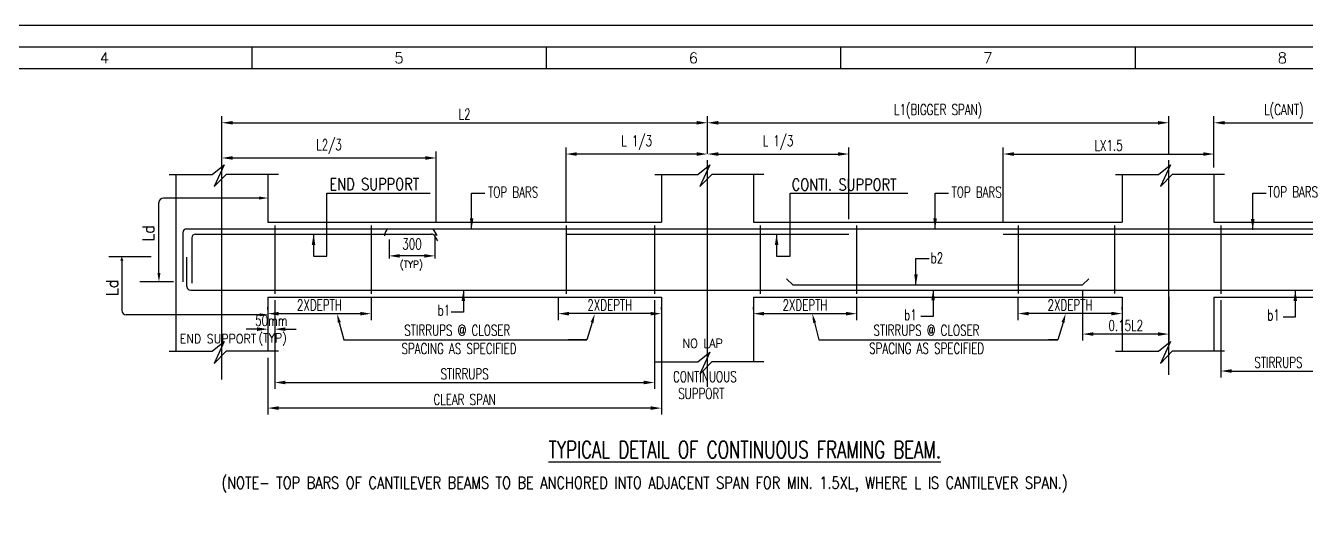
# Model space of a CAD drawing. Extents: x 489124 to 794428, y -356295 to -29813.
# Drawn here: x 638745 to 668477, y -113142 to -101429 of the extents above; entities that cross this region are included whole.
import ezdxf
from ezdxf.enums import TextEntityAlignment as Align
from ezdxf.lldxf.tags import DXFTag

# ---------------------------------------------------------------- set-up
doc = ezdxf.new("R2010")
doc.units = 0
doc.header["$LTSCALE"] = 500
doc.header["$MEASUREMENT"] = 0
doc.layers.get('DEFPOINTS').update_dxf_attribs({"color": 4})
for name, color, linetype in [('08', 4, 'Continuous'), ('CEN', 8, 'CENTER'), ('COL', 1, 'Continuous'), ('DIM', 5, 'Continuous'), ('hat', 8, 'Continuous'), ('LINK', 2, 'Continuous'), ('PNA', 10, 'Continuous'), ('S-REINF', 6, 'Continuous'), ('S-SCHEDULE', 2, 'Continuous'), ('TXT', 4, 'Continuous')]:
    doc.layers.add(name, color=color, linetype=linetype)
doc.layers.add('HEADING-TXT', color=1, linetype='Continuous', lineweight=25)
doc.styles.add('ROMANS', font='r.shx', dxfattribs={"width": 0.7, "bigfont": 'bigfont.shx'})
doc.styles.add('ROMENT', font='r.shx', dxfattribs={"bigfont": 'bigfont.shx'})
tags = doc.linetypes.add('CENTER', pattern=[2, 1.25, -0.25, 0.25, -0.25]).pattern_tags.tags
tags[10:11] = [DXFTag(74, 4), DXFTag(75, 0), DXFTag(340, '0'), DXFTag(46, 1.0), DXFTag(50, 0.0), DXFTag(44, 0.0), DXFTag(45, 0.0)]
tags[8:9] = [DXFTag(74, 4), DXFTag(75, 0), DXFTag(340, '0'), DXFTag(46, 1.0), DXFTag(50, 0.0), DXFTag(44, 0.0), DXFTag(45, 0.0)]
tags[6:7] = [DXFTag(74, 4), DXFTag(75, 0), DXFTag(340, '0'), DXFTag(46, 1.0), DXFTag(50, 0.0), DXFTag(44, 0.0), DXFTag(45, 0.0)]
tags[4:5] = [DXFTag(74, 4), DXFTag(75, 0), DXFTag(340, '0'), DXFTag(46, 1.0), DXFTag(50, 0.0), DXFTag(44, 0.0), DXFTag(45, 0.0)]
doc.dimstyles.new('5', dxfattribs={"dimtxt": 250, "dimasz": 250, "dimexe": 60, "dimexo": 60, "dimgap": 150, "dimtad": 1, "dimdec": 0, "dimlfac": 0.2, "dimzin": 0, "dimdsep": 46, "dimtxsty": 'ROMANS', "dimcen": -250, "dimclrd": 5, "dimclre": 5, "dimclrt": 4, "dimadec": 0, "dimazin": 0, "dimtfac": 1, "dimtdec": 0, "dimtix": 1, "dimtofl": 0, "dimtmove": 2, "dimatfit": 3, "dimfxl": 0, "dimtolj": 1, "dimtzin": 0, "dimarcsym": 0})
doc.dimstyles.new('INT1', dxfattribs={"dimtxt": 250, "dimasz": 250, "dimexe": 150, "dimexo": 60, "dimgap": 75, "dimtad": 1, "dimdec": 0, "dimzin": 0, "dimdsep": 46, "dimtxsty": 'ROMANS', "dimcen": -250, "dimclrd": 5, "dimclre": 5, "dimclrt": 4, "dimadec": 0, "dimazin": 0, "dimtfac": 1, "dimtdec": 0, "dimtix": 1, "dimtofl": 0, "dimtmove": 2, "dimatfit": 3, "dimfxl": 0, "dimtolj": 1, "dimtzin": 0, "dimarcsym": 0})

# ---------------------------------------------------------------- blocks, each defined once
blk = doc.blocks.new('A1')
at = {"flags": 128}
blk.add_lwpolyline([(0, 0), (82779, 0), (82779, 58231), (0, 58231)], close=True, dxfattribs=at)
at = {"layer": 'PNA'}
for p, q in [((27921, 57739), (27921, 57247)), ((34655, 57739), (34655, 57247)), ((41389, 57739), (41389, 57247)), ((48124, 57739), (48124, 57247))]:
    blk.add_line(p, q, dxfattribs=at)
at = {"layer": 'PNA', "color": 1}
for points in [[(984, 492), (82287, 492), (82287, 57739), (984, 57739)], [(1969, 984), (81794, 984), (81794, 57247), (1969, 57247)]]:
    blk.add_lwpolyline(points, close=True, dxfattribs=at)
at = {"layer": 'PNA', "style": 'ROMANS'}
for s, p in [('4', (24555, 57493)), ('5', (31289, 57493)), ('6', (38023, 57493)), ('7', (44757, 57493)), ('8', (51491, 57493))]:
    blk.add_text(s, height=246, dxfattribs=at).set_placement(p, align=Align.MIDDLE)
blk = doc.blocks.new('*D167')
at = {"layer": 'DEFPOINTS', "color": 0}
for p in [(665284, -103683), (654572, -104552), (665284, -104552)]:
    blk.add_point(p, dxfattribs=at)
at = {"layer": 'DIM', "color": 5, "lineweight": -2}
for p, q in [((654572, -104402), (654572, -103533)), ((654822, -103683), (665034, -103683)), ((665284, -104402), (665284, -103533))]:
    blk.add_line(p, q, dxfattribs=at)
at = {"layer": 'DIM', "color": 5}
for points in [[(654822, -103642), (654822, -103725), (654572, -103683)], [(665034, -103642), (665034, -103725), (665284, -103683)]]:
    blk.add_solid(points, dxfattribs=at)
at = {"layer": 'DIM', "color": 4, "insert": (659928, -103418), "char_height": 250, "attachment_point": 5, "style": 'ROMANS'}
blk.add_mtext('\\A1;L1(BIGGER SPAN)', dxfattribs=at)
blk = doc.blocks.new('*D168')
at = {"layer": 'DEFPOINTS', "color": 0}
for p in [(654572, -104552), (657854, -104409), (657854, -106069)]:
    blk.add_point(p, dxfattribs=at)
at = {"layer": 'DIM', "color": 5, "lineweight": -2}
for p, q in [((654572, -104402), (654572, -104259)), ((657854, -105919), (657854, -104259)), ((654822, -104409), (657604, -104409))]:
    blk.add_line(p, q, dxfattribs=at)
at = {"layer": 'DIM', "color": 5}
for points in [[(654822, -104367), (654822, -104451), (654572, -104409)], [(657604, -104367), (657604, -104451), (657854, -104409)]]:
    blk.add_solid(points, dxfattribs=at)
at = {"layer": 'DIM', "color": 4, "insert": (656213, -104143), "char_height": 250, "attachment_point": 5, "style": 'ROMANS'}
blk.add_mtext('\\A1;L 1/3', dxfattribs=at)
blk = doc.blocks.new('*D169')
at = {"layer": 'DEFPOINTS', "color": 0}
for p in [(648277, -104500), (643301, -104699), (648277, -106139)]:
    blk.add_point(p, dxfattribs=at)
at = {"layer": 'DIM', "color": 5, "lineweight": -2}
for p, q in [((643301, -104549), (643301, -104350)), ((648277, -105989), (648277, -104350)), ((643551, -104500), (648027, -104500))]:
    blk.add_line(p, q, dxfattribs=at)
at = {"layer": 'DIM', "color": 5}
for points in [[(643551, -104458), (643551, -104541), (643301, -104500)], [(648027, -104458), (648027, -104541), (648277, -104500)]]:
    blk.add_solid(points, dxfattribs=at)
at = {"layer": 'DIM', "color": 4, "insert": (645789, -104234), "char_height": 250, "attachment_point": 5, "style": 'ROMANS'}
blk.add_mtext('\\A1;L2/3', dxfattribs=at)
blk = doc.blocks.new('*D170')
at = {"layer": 'DEFPOINTS', "color": 0}
for p in [(651290, -104409), (654572, -104552), (651290, -106148)]:
    blk.add_point(p, dxfattribs=at)
at = {"layer": 'DIM', "color": 5, "lineweight": -2}
for p, q in [((651290, -105998), (651290, -104259)), ((654572, -104402), (654572, -104259)), ((654322, -104409), (651540, -104409))]:
    blk.add_line(p, q, dxfattribs=at)
at = {"layer": 'DIM', "color": 5}
for points in [[(651540, -104367), (651540, -104451), (651290, -104409)], [(654322, -104367), (654322, -104451), (654572, -104409)]]:
    blk.add_solid(points, dxfattribs=at)
at = {"layer": 'DIM', "color": 4, "insert": (652931, -104143), "char_height": 250, "attachment_point": 5, "style": 'ROMANS'}
blk.add_mtext('\\A1;L 1/3', dxfattribs=at)
blk = doc.blocks.new('*D171')
at = {"layer": 'DEFPOINTS', "color": 0}
for p in [(644368, -108985), (653505, -108985), (644368, -110305)]:
    blk.add_point(p, dxfattribs=at)
at = {"layer": 'DIM', "color": 5, "lineweight": -2}
for p, q in [((644368, -109135), (644368, -110455)), ((653505, -109135), (653505, -110455)), ((653255, -110305), (644618, -110305))]:
    blk.add_line(p, q, dxfattribs=at)
at = {"layer": 'DIM', "color": 5}
for points in [[(644618, -110263), (644618, -110346), (644368, -110305)], [(653255, -110263), (653255, -110346), (653505, -110305)]]:
    blk.add_solid(points, dxfattribs=at)
at = {"layer": 'DIM', "color": 4, "insert": (648936, -110105), "char_height": 250, "attachment_point": 5, "style": 'ROMANS'}
blk.add_mtext('\\A1;CLEAR SPAN', dxfattribs=at)
blk = doc.blocks.new('*D172')
at = {"layer": 'DEFPOINTS', "color": 0}
for p in [(644528, -107650), (653345, -107650), (653345, -109711)]:
    blk.add_point(p, dxfattribs=at)
at = {"layer": 'DIM', "color": 5, "lineweight": -2}
for p, q in [((644528, -107800), (644528, -109861)), ((653345, -107800), (653345, -109861)), ((644778, -109711), (653095, -109711))]:
    blk.add_line(p, q, dxfattribs=at)
at = {"layer": 'DIM', "color": 5}
for points in [[(644778, -109669), (644778, -109752), (644528, -109711)], [(653095, -109669), (653095, -109752), (653345, -109711)]]:
    blk.add_solid(points, dxfattribs=at)
at = {"layer": 'DIM', "color": 4, "insert": (648936, -109511), "char_height": 250, "attachment_point": 5, "style": 'ROMANS'}
blk.add_mtext('\\A1;STIRRUPS', dxfattribs=at)
blk = doc.blocks.new('*D173')
at = {"layer": 'DEFPOINTS', "color": 0}
for p in [(647182, -106331), (648248, -106215), (647182, -106772)]:
    blk.add_point(p, dxfattribs=at)
at = {"layer": 'DIM', "color": 5, "lineweight": -2}
for p, q in [((647182, -106391), (647182, -106832)), ((648248, -106275), (648248, -106832)), ((647998, -106772), (647432, -106772))]:
    blk.add_line(p, q, dxfattribs=at)
at = {"layer": 'DIM', "color": 5}
for points in [[(647432, -106731), (647432, -106814), (647182, -106772)], [(647998, -106731), (647998, -106814), (648248, -106772)]]:
    blk.add_solid(points, dxfattribs=at)
at = {"layer": 'DIM', "color": 4, "insert": (647715, -106497), "char_height": 250, "attachment_point": 5, "style": 'ROMANS'}
blk.add_mtext('\\A1;300', dxfattribs=at)
blk = doc.blocks.new('*D174')
at = {"layer": 'DEFPOINTS', "color": 0}
for p in [(646765, -107580), (644368, -108167), (646765, -108113)]:
    blk.add_point(p, dxfattribs=at)
at = {"layer": 'DIM', "color": 5, "lineweight": -2}
for p, q in [((646765, -107730), (646765, -108263)), ((644368, -108017), (644368, -107963)), ((644618, -108113), (646515, -108113))]:
    blk.add_line(p, q, dxfattribs=at)
at = {"layer": 'DIM', "color": 5}
for points in [[(644618, -108072), (644618, -108155), (644368, -108113)], [(646515, -108072), (646515, -108155), (646765, -108113)]]:
    blk.add_solid(points, dxfattribs=at)
at = {"layer": 'DIM', "color": 4, "insert": (645566, -107913), "char_height": 250, "attachment_point": 5, "style": 'ROMANS'}
blk.add_mtext('\\A1;2XDEPTH', dxfattribs=at)
blk = doc.blocks.new('*D175')
at = {"layer": 'DEFPOINTS', "color": 0}
for p in [(644368, -108431), (644368, -108473), (644528, -108351)]:
    blk.add_point(p, dxfattribs=at)
at = {"layer": 'DIM', "color": 5, "lineweight": -2}
for p, q in [((644118, -108473), (643868, -108473)), ((644528, -108501), (644528, -108623)), ((644778, -108473), (645028, -108473)), ((644368, -108581), (644368, -108623))]:
    blk.add_line(p, q, dxfattribs=at)
at = {"layer": 'DIM', "color": 5}
for points in [[(644118, -108431), (644118, -108515), (644368, -108473)], [(644778, -108431), (644778, -108515), (644528, -108473)]]:
    blk.add_solid(points, dxfattribs=at)
at = {"layer": 'DIM', "color": 4, "insert": (644448, -108273), "char_height": 250, "attachment_point": 5, "style": 'ROMANS'}
blk.add_mtext('\\A1;50mm', dxfattribs=at)
blk = doc.blocks.new('*D176')
at = {"layer": 'DEFPOINTS', "color": 0}
for p in [(651108, -107580), (651108, -108113), (653505, -108167)]:
    blk.add_point(p, dxfattribs=at)
at = {"layer": 'DIM', "color": 5, "lineweight": -2}
for p, q in [((651108, -107730), (651108, -108263)), ((653255, -108113), (651358, -108113)), ((653505, -108017), (653505, -107963))]:
    blk.add_line(p, q, dxfattribs=at)
at = {"layer": 'DIM', "color": 5}
for points in [[(651358, -108072), (651358, -108155), (651108, -108113)], [(653255, -108072), (653255, -108155), (653505, -108113)]]:
    blk.add_solid(points, dxfattribs=at)
at = {"layer": 'DIM', "color": 4, "insert": (652307, -107913), "char_height": 250, "attachment_point": 5, "style": 'ROMANS'}
blk.add_mtext('\\A1;2XDEPTH', dxfattribs=at)
blk = doc.blocks.new('*D177')
at = {"layer": 'DEFPOINTS', "color": 0}
for p in [(654572, -103683), (643301, -104552), (654572, -104552)]:
    blk.add_point(p, dxfattribs=at)
at = {"layer": 'DIM', "color": 5, "lineweight": -2}
for p, q in [((643301, -104402), (643301, -103533)), ((643551, -103683), (654322, -103683)), ((654572, -104402), (654572, -103533))]:
    blk.add_line(p, q, dxfattribs=at)
at = {"layer": 'DIM', "color": 5}
for points in [[(643551, -103642), (643551, -103725), (643301, -103683)], [(654322, -103642), (654322, -103725), (654572, -103683)]]:
    blk.add_solid(points, dxfattribs=at)
at = {"layer": 'DIM', "color": 4, "insert": (648936, -103483), "char_height": 250, "attachment_point": 5, "style": 'ROMANS'}
blk.add_mtext('\\A1;L2', dxfattribs=at)
blk = doc.blocks.new('*D178')
at = {"layer": 'DEFPOINTS', "color": 0}
for p in [(669579, -103683), (666331, -104874), (669579, -105987)]:
    blk.add_point(p, dxfattribs=at)
at = {"layer": 'DIM', "color": 5, "lineweight": -2}
for p, q in [((666331, -104724), (666331, -103533)), ((666581, -103683), (669329, -103683)), ((669579, -105837), (669579, -103533))]:
    blk.add_line(p, q, dxfattribs=at)
at = {"layer": 'DIM', "color": 5}
for points in [[(666581, -103642), (666581, -103725), (666331, -103683)], [(669329, -103642), (669329, -103725), (669579, -103683)]]:
    blk.add_solid(points, dxfattribs=at)
at = {"layer": 'DIM', "color": 4, "insert": (667955, -103418), "char_height": 250, "attachment_point": 5, "style": 'ROMANS'}
blk.add_mtext('\\A1;L(CANT)', dxfattribs=at)
blk = doc.blocks.new('*D179')
at = {"layer": 'DEFPOINTS', "color": 0}
for p in [(666491, -107650), (669164, -107650), (669164, -109444)]:
    blk.add_point(p, dxfattribs=at)
at = {"layer": 'DIM', "color": 5, "lineweight": -2}
for p, q in [((666491, -107800), (666491, -109594)), ((669164, -107800), (669164, -109594)), ((666741, -109444), (668914, -109444))]:
    blk.add_line(p, q, dxfattribs=at)
at = {"layer": 'DIM', "color": 5}
for points in [[(666741, -109402), (666741, -109486), (666491, -109444)], [(668914, -109402), (668914, -109486), (669164, -109444)]]:
    blk.add_solid(points, dxfattribs=at)
at = {"layer": 'DIM', "color": 4, "insert": (667828, -109244), "char_height": 250, "attachment_point": 5, "style": 'ROMANS'}
blk.add_mtext('\\A1;STIRRUPS', dxfattribs=at)
blk = doc.blocks.new('*D180')
at = {"layer": 'DEFPOINTS', "color": 0}
for p in [(666331, -104409), (666331, -104874), (661438, -106147)]:
    blk.add_point(p, dxfattribs=at)
at = {"layer": 'DIM', "color": 5, "lineweight": -2}
for p, q in [((661438, -105997), (661438, -104259)), ((666331, -104724), (666331, -104259)), ((661688, -104409), (666081, -104409))]:
    blk.add_line(p, q, dxfattribs=at)
at = {"layer": 'DIM', "color": 5}
for points in [[(661688, -104367), (661688, -104451), (661438, -104409)], [(666081, -104367), (666081, -104451), (666331, -104409)]]:
    blk.add_solid(points, dxfattribs=at)
at = {"layer": 'DIM', "color": 4, "insert": (663885, -104209), "char_height": 250, "attachment_point": 5, "style": 'ROMANS'}
blk.add_mtext('\\A1;LX1.5', dxfattribs=at)
blk = doc.blocks.new('*D181')
at = {"layer": 'DEFPOINTS', "color": 0}
for p in [(661782, -107577), (661782, -108111), (664198, -108169)]:
    blk.add_point(p, dxfattribs=at)
at = {"layer": 'DIM', "color": 5, "lineweight": -2}
for p, q in [((661782, -107727), (661782, -108261)), ((663948, -108111), (662032, -108111)), ((664198, -108019), (664198, -107961))]:
    blk.add_line(p, q, dxfattribs=at)
at = {"layer": 'DIM', "color": 5}
for points in [[(662032, -108070), (662032, -108153), (661782, -108111)], [(663948, -108070), (663948, -108153), (664198, -108111)]]:
    blk.add_solid(points, dxfattribs=at)
at = {"layer": 'DIM', "color": 4, "insert": (662990, -107911), "char_height": 250, "attachment_point": 5, "style": 'ROMANS'}
blk.add_mtext('\\A1;2XDEPTH', dxfattribs=at)
blk = doc.blocks.new('*D182')
at = {"layer": 'DEFPOINTS', "color": 0}
for p in [(658036, -107580), (655639, -108167), (658036, -108113)]:
    blk.add_point(p, dxfattribs=at)
at = {"layer": 'DIM', "color": 5, "lineweight": -2}
for p, q in [((658036, -107730), (658036, -108263)), ((655639, -108017), (655639, -107963)), ((655889, -108113), (657786, -108113))]:
    blk.add_line(p, q, dxfattribs=at)
at = {"layer": 'DIM', "color": 5}
for points in [[(655889, -108072), (655889, -108155), (655639, -108113)], [(657786, -108072), (657786, -108155), (658036, -108113)]]:
    blk.add_solid(points, dxfattribs=at)
at = {"layer": 'DIM', "color": 4, "insert": (656838, -107913), "char_height": 250, "attachment_point": 5, "style": 'ROMANS'}
blk.add_mtext('\\A1;2XDEPTH', dxfattribs=at)
blk = doc.blocks.new('*D183')
at = {"layer": 'DEFPOINTS', "color": 0}
for p in [(663282, -107440), (665284, -107570), (663282, -108587)]:
    blk.add_point(p, dxfattribs=at)
at = {"layer": 'DIM', "color": 5, "lineweight": -2}
for p, q in [((663282, -107590), (663282, -108737)), ((665284, -107720), (665284, -108737)), ((665034, -108587), (663532, -108587))]:
    blk.add_line(p, q, dxfattribs=at)
at = {"layer": 'DIM', "color": 5}
for points in [[(663532, -108545), (663532, -108628), (663282, -108587)], [(665034, -108545), (665034, -108628), (665284, -108587)]]:
    blk.add_solid(points, dxfattribs=at)
at = {"layer": 'DIM', "color": 4, "insert": (664283, -108387), "char_height": 250, "attachment_point": 5, "style": 'ROMANS'}
blk.add_mtext('\\A1;0.15L2', dxfattribs=at)

msp = doc.modelspace()

# ---------------------------------------------------------------- linework, layer by layer
at = {"layer": '08'}
for p, q in [((644367.5, -105986.925), (653505.495, -105986.925)), ((655638.827, -105986.925), (664197.697, -105986.925)), ((666331.029, -105986.925), (669578.966, -105986.925)), ((644367.5, -107730.207), (653505.495, -107730.207)), ((655638.827, -107730.207), (664197.697, -107730.207)), ((666331.029, -107730.207), (669578.966, -107730.207))]:
    msp.add_line(p, q, dxfattribs=at)
at = {"layer": 'CEN'}
for p, q in [((643300.834, -109644.662), (643300.834, -104552.144)), ((654572.161, -109807.87), (654572.161, -104552.144)), ((665284.383, -109535.502), (665284.383, -104552.144))]:
    msp.add_line(p, q, dxfattribs=at)
at = {"layer": 'COL', "ltscale": 2}
for p, q in [((642234.165, -104881.51), (642234.165, -108985.411)), ((644367.5, -104874.047), (644367.5, -105986.925)), ((653505.495, -104881.51), (653505.495, -105986.925)), ((655638.827, -104874.047), (655638.827, -105986.925)), ((664197.697, -104881.51), (664197.697, -105986.925)), ((666331.029, -104874.047), (666331.029, -105986.925)), ((644367.5, -107730.207), (644367.5, -108977.948)), ((653505.495, -107730.207), (653505.495, -109232.053)), ((655638.827, -107730.207), (655638.827, -109224.59)), ((664197.697, -107730.207), (664197.697, -108985.411)), ((666331.029, -107730.207), (666331.029, -108977.948))]:
    msp.add_line(p, q, dxfattribs=at)
at = {"layer": 'DIM', "ltscale": 2}
for p, q in [((641840.194, -107165.85), (641840.194, -105534.544)), ((641657.348, -106796.933), (640675.223, -106796.933)), ((640976.66, -106880.631), (640976.66, -108034.356)), ((642180.344, -107372.93), (641398.681, -107372.93)), ((644177.372, -108139.768), (641082.072, -108139.768))]:
    msp.add_line(p, q, dxfattribs=at)
at = {"layer": 'DIM'}
for p, q in [((644161.951, -105429.132), (641945.606, -105429.132)), ((646027.618, -108318.982), (646129.127, -108717.915)), ((651895.189, -108316.286), (651772.549, -108717.915)), ((657059.465, -108318.982), (657160.974, -108717.915)), ((662826.87, -108316.286), (662704.231, -108717.915)), ((646129.127, -108717.915), (651541.595, -108717.915)), ((651560.45, -108717.915), (651340.942, -108717.915)), ((651541.595, -108717.915), (651772.549, -108717.915)), ((651772.549, -108717.915), (651560.45, -108717.915)), ((657160.974, -108717.915), (662473.276, -108717.915)), ((662473.276, -108717.915), (662704.231, -108717.915)), ((662704.231, -108717.915), (662492.131, -108717.915))]:
    msp.add_line(p, q, dxfattribs=at)
at = {"layer": 'DIM', "color": 5}
msp.add_arc((641945.606, -105534.544), 105.413, 90, 180, dxfattribs=at)
at = {"layer": 'DIM', "ltscale": 2}
msp.add_arc((641082.072, -108034.356), 105.413, 180, 270, dxfattribs=at)
at = {"layer": 'DIM', "color": 5}
for points in [[(644161.951, -105393.519), (644161.951, -105464.742), (644375.627, -105429.132)], [(644177.372, -108175.381), (644177.372, -108104.155), (644391.045, -108139.768)]]:
    msp.add_solid(points, dxfattribs=at)
at = {"layer": 'DIM', "ltscale": 2}
for points in [[(641013.564, -106880.631), (640942.338, -106880.631), (640977.951, -106790.337)], [(641875.804, -107165.85), (641804.581, -107165.85), (641840.194, -107379.526)]]:
    msp.add_solid(points, dxfattribs=at)
at = {"layer": 'DIM'}
for points in [[(645993.357, -108327.698), (646061.875, -108310.264), (645975.314, -108113.433)], [(651861.381, -108305.962), (651928.999, -108326.611), (651957.133, -108113.433)], [(657025.205, -108327.698), (657093.722, -108310.264), (657007.162, -108113.433)], [(662793.063, -108305.962), (662860.68, -108326.611), (662888.814, -108113.433)]]:
    msp.add_solid(points, dxfattribs=at)
at = {"layer": 'hat', "elevation": 0}
for points in [[(642079.023, -104881.51), (643079.365, -104881.51), (643355.937, -104657.572), (643124.222, -105165.166), (643408.263, -104874.047), (644612.012, -104874.047)], [(653350.349, -104881.51), (654350.695, -104881.51), (654627.263, -104657.572), (654395.552, -105165.166), (654679.593, -104874.047), (655883.338, -104874.047)], [(664042.552, -104881.51), (665042.894, -104881.51), (665319.466, -104657.572), (665087.75, -105165.166), (665371.791, -104874.047), (666575.541, -104874.047)], [(642079.023, -108985.411), (643079.365, -108985.411), (643355.937, -108761.473), (643124.222, -109269.067), (643408.263, -108977.948), (644612.012, -108977.948)], [(664042.552, -108985.411), (665042.894, -108985.411), (665319.466, -108761.473), (665087.75, -109269.067), (665371.791, -108977.948), (666575.541, -108977.948)], [(653350.349, -109232.053), (654350.695, -109232.053), (654627.263, -109008.115), (654395.552, -109515.712), (654679.593, -109224.59), (655883.338, -109224.59)]]:
    msp.add_lwpolyline(points, dxfattribs=at)
at = {"layer": 'LINK'}
for p, q in [((644527.5, -106066.925), (644527.5, -107650.207)), ((646765.143, -106066.925), (646765.143, -107650.207)), ((651289.84, -106066.925), (651289.84, -107650.207)), ((653345.495, -106066.925), (653345.495, -107650.207)), ((653345.495, -106066.925), (653345.495, -107650.207)), ((655798.827, -106066.925), (655798.827, -107650.207)), ((658036.473, -106066.925), (658036.473, -107650.207)), ((661782.425, -106064.789), (661782.425, -107648.074)), ((664020.072, -106064.789), (664020.072, -107648.074)), ((664020.072, -106064.789), (664020.072, -107648.074)), ((666491.029, -106066.925), (666491.029, -107650.207))]:
    msp.add_line(p, q, dxfattribs=at)
at = {"layer": 'S-REINF'}
for p, q in [((642394.165, -106233.816), (642394.165, -107374.254)), ((642479.638, -106148.346), (651327.709, -106148.346)), ((642602.731, -106352.591), (642602.731, -107404.656)), ((642688.2, -106267.121), (648170.843, -106267.121)), ((648194.446, -106148.346), (648287.961, -106296.815)), ((648230.664, -106300.142), (648309.172, -106424.782)), ((651290.361, -106148.346), (657853.964, -106148.346)), ((651290.361, -106267.403), (657853.964, -106267.403)), ((657853.964, -106148.346), (661469.024, -106148.346)), ((661437.353, -106271.976), (669270.899, -106271.976)), ((661469.024, -106148.346), (669349.028, -106148.346)), ((642491.26, -107484.737), (642491.26, -106799.286)), ((656410.271, -107306.759), (656554.892, -107440.315)), ((663426.253, -107306.759), (663281.632, -107440.315)), ((642576.73, -107570.207), (655486.691, -107570.207)), ((655485.034, -107570.207), (669333.497, -107570.207)), ((656554.892, -107440.315), (663281.632, -107440.315))]:
    msp.add_line(p, q, dxfattribs=at)
for centre, radius, start, end in [((642479.638, -106233.816), 85.47, 90, 180), ((642688.2, -106352.591), 85.47, 90, 180), ((647248.976, -106296.958), 171.741, 120.0806089, 182.7287229), ((648170.843, -106337.823), 70.7, 32.2059273, 90), ((642576.73, -107484.737), 85.47, 180, 270)]:
    msp.add_arc(centre, radius, start, end, dxfattribs=at)

# ---------------------------------------------------------------- block references
at = {"xscale": 1.01500000001397, "yscale": 1.01500000001397, "zscale": 1.01500000001397}
msp.add_blockref('A1', (615653.425, -160533.5), dxfattribs=at)

# ---------------------------------------------------------------- texts
at = {"layer": 'DIM', "style": 'ROMANS', "width": 0.9}
msp.add_text('(TYP)', height=166.6667, dxfattribs=at).set_placement((647432.764, -107052.197))
at = {"layer": 'HEADING-TXT', "color": 6, "style": 'ROMANS', "width": 0.7}
msp.add_text('%%UTYPICAL DETAIL OF CONTINUOUS FRAMING BEAM.', height=400, dxfattribs=at).set_placement((650885.146, -111468.264))
at = {"layer": 'S-SCHEDULE', "color": 4, "style": 'ROMANS', "width": 0.7}
for s, p in [('TOP BARS', (649481.891, -105417.717)), ('TOP BARS', (660240.823, -105417.717)), ('TOP BARS', (667585.315, -105413.039)), ('b2', (659753.889, -106944.423)), ('b1', (648309.825, -108158.937)), ('b1', (659137.76, -108266.333)), ('b1', (667566.645, -108268.759)), ('STIRRUPS @ CLOSER', (647535.558, -108622.636)), ('STIRRUPS @ CLOSER', (658427.389, -108622.636)), ('SPACING AS SPECIFIED', (647470.941, -109047.671)), ('SPACING AS SPECIFIED', (658326.223, -109043.799)), ('CONTINUOUS  ', (653774.455, -109702.512)), (' SUPPORT', (653774.455, -110091.648))]:
    msp.add_text(s, height=250, dxfattribs=at).set_placement(p)
at = {"layer": 'TXT'}
for s, height, style, width, p in [('END SUPPORT', 275, 'ROMENT', 0.8, (645797.533, -105244.321)), ('CONTI. SUPPORT', 275, 'ROMENT', 0.8, (656530.256, -105255.541)), ('(TYP)', 208.3333, 'ROMANS', 0.9, (644146.345, -108779.599)), ('NO LAP', 208.3333, 'ROMANS', 0.9, (653996.39, -108908.218))]:
    msp.add_text(s, height=height, dxfattribs=dict(at, style=style, width=width)).set_placement(p)
at = {"layer": 'TXT', "style": 'ROMANS', "width": 0.9}
for p in [(641595.472, -106246.755), (640755.341, -107510.473)]:
    msp.add_text('Ld', height=275, rotation=90, dxfattribs=at).set_placement(p, align=Align.MIDDLE)
msp.add_text('END SUPPORT', height=208.33333, dxfattribs=at).set_placement((643211.715, -108696.069), align=Align.MIDDLE_CENTER)
at = {"layer": 'TXT', "linetype": 'ByBlock', "style": 'ROMANS', "width": 0.8}
msp.add_text('(NOTE- TOP BARS OF CANTILEVER BEAMS TO BE ANCHORED INTO ADJACENT SPAN FOR MIN. 1.5XL, WHERE L IS CANTILEVER SPAN.)', height=275, dxfattribs=at).set_placement((643290.038, -112174.802))

# ---------------------------------------------------------------- dimensions: what is measured, and where the dimension line sits
at = {"layer": 'DIM'}
for base, p1, p2, text, picture, middle in [((665284.383, -103683.257), (654572.161, -104552.144), (665284.383, -104552.144), 'L1(BIGGER SPAN)', '*D167', (659928.272, -103417.78)), ((654572.161, -103683.257), (643300.834, -104552.144), (654572.161, -104552.144), 'L2', '*D177', (648936.498, -103483.257)), ((669578.966, -103683.257), (666331.029, -104874.047), (669578.966, -105986.925), 'L(CANT)', '*D178', (667954.998, -103417.78)), ((648276.85, -104499.779), (643300.834, -104699.144), (648276.85, -106139.094), 'L2/3', '*D169', (645788.842, -104234.303)), ((651290.361, -104408.844), (654572.161, -104552.144), (651290.361, -106148.346), 'L 1/3', '*D170', (652931.261, -104143.367)), ((657853.964, -104408.844), (654572.161, -104552.144), (657853.964, -106068.702), 'L 1/3', '*D168', (656213.062, -104143.367)), ((666331.029, -104408.844), (661438.084, -106146.926), (666331.029, -104874.047), 'LX1.5', '*D180', (663884.556, -104208.844)), ((646765.143, -108113.433), (644367.5, -108166.986), (646765.143, -107579.508), '2XDEPTH', '*D174', (645566.322, -107913.433)), ((651107.852, -108113.433), (653505.495, -108166.986), (651107.852, -107579.508), '2XDEPTH', '*D176', (652306.673, -107913.433)), ((658036.473, -108113.433), (655638.827, -108166.986), (658036.473, -107579.508), '2XDEPTH', '*D182', (656837.65, -107913.433)), ((661782.425, -108111.297), (664197.697, -108169.17), (661782.425, -107577.375), '2XDEPTH', '*D181', (662990.061, -107911.297)), ((653345.495, -109710.565), (644527.5, -107650.207), (653345.495, -107650.207), 'STIRRUPS', '*D172', (648936.498, -109510.565)), ((669164.305, -109443.974), (666491.029, -107650.207), (669164.305, -107650.207), 'STIRRUPS', '*D179', (667827.667, -109243.974)), ((644367.5, -108473.031), (644527.5, -108351.042), (644367.5, -108431.042), '50mm', '*D175', (644447.5, -108273.031)), ((644367.5, -110304.67), (653505.495, -108985.411), (644367.5, -108985.411), 'CLEAR SPAN', '*D171', (648936.498, -110104.67))]:
    dim = msp.add_linear_dim(base=base, p1=p1, p2=p2, text=text, dimstyle='INT1', override={"dimexo": 150, "dimlfac": 0.25}, dxfattribs=at)
    dim.commit()
    dim.dimension.update_dxf_attribs({"geometry": picture, "text_midpoint": middle})
dim = msp.add_linear_dim(base=(647181.74, -106772.29), p1=(648248.406, -106215.336), p2=(647181.74, -106331.341), text='300', dimstyle='5', dxfattribs=at)
dim.commit()
dim.dimension.update_dxf_attribs({"geometry": '*D173', "text_midpoint": (647715.073, -106497.29)})
dim = msp.add_linear_dim(base=(663281.632, -108586.778), p1=(665284.387, -107570.207), p2=(663281.632, -107440.315), angle=180, text='0.15L2', dimstyle='INT1', override={"dimexo": 150, "dimlfac": 0.25}, dxfattribs=at)
dim.commit()
dim.dimension.update_dxf_attribs({"geometry": '*D183', "text_midpoint": (664283.009, -108386.778)})

# ---------------------------------------------------------------- leaders
for points in [[(645429.522, -106267.403), (645429.522, -106779.57), (645741.231, -106779.57), (645741.231, -105320.576), (648134, -105320.576)], [(649099, -106148.346), (649099, -105320.576), (649409.21, -105320.576)], [(656178.5, -106267.403), (656178.5, -106779.57), (656490.21, -106779.57), (656490.21, -105320.576), (659225, -105320.576)], [(659857.932, -106148.346), (659857.932, -105320.576), (660168.142, -105320.576)], [(667231.717, -106168.703), (667231.717, -105320.576), (667541.927, -105320.576)], [(659412.641, -107451.399), (659412.641, -106835.461), (659722.851, -106835.461)], [(648907.016, -107570.207), (648907.016, -108081.073), (648623.137, -108081.073)], [(659811.722, -107557.676), (659811.722, -108181.333), (659527.843, -108181.333)], [(668218.899, -107570.207), (668218.899, -108193.864), (667935.02, -108193.864)]]:
    msp.add_leader(points, dimstyle='INT1', override={"dimexo": 150, "dimlfac": 0.25}, dxfattribs=at)

doc.saveas('drawing.dxf')
